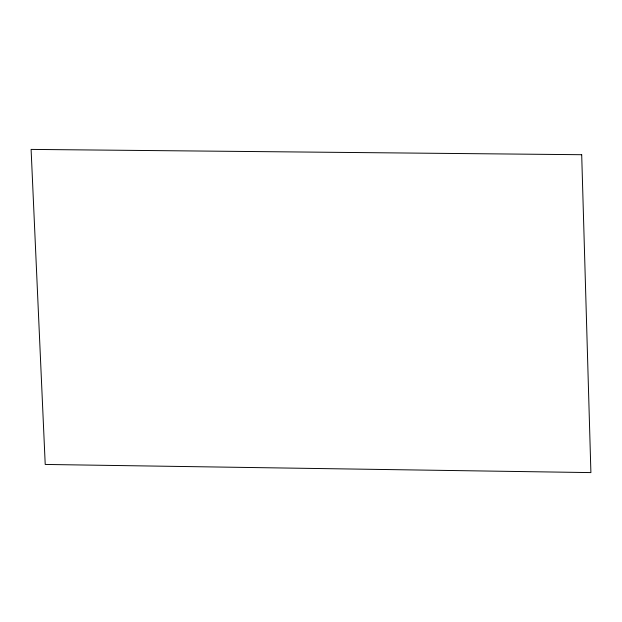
<?xml version="1.0" encoding="UTF-8"?>
<svg xmlns="http://www.w3.org/2000/svg" width="622" height="622" viewBox="0 0 622 622"><rect width="100%" height="100%" fill="white"/><g stroke="black" fill="none" stroke-linecap="round" stroke-linejoin="round"><path stroke-width="0.93" d="M581.694 154.715L31.1 149.404L45.219 464.447L590.9 472.596L581.694 154.715"/></g></svg>
